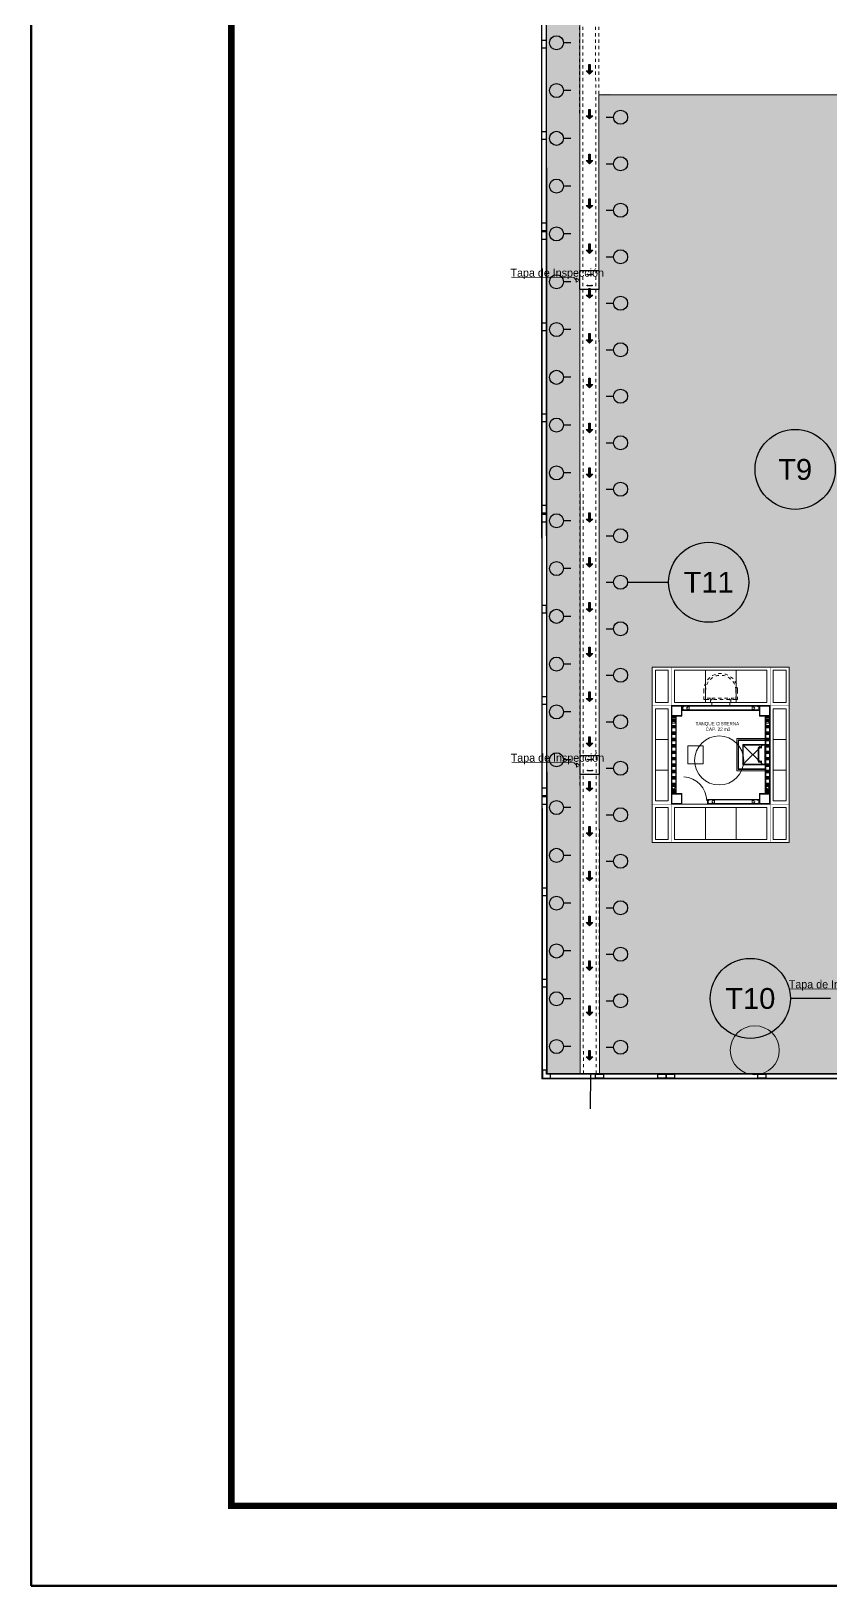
# Model space of a CAD drawing. Header units: metres. Extents: x 349075 to 349285, y 9281902 to 9282050.
# Drawn here: x 349075 to 349099.97, y 9281902 to 9281950.57 of the extents above; entities that cross this region are included whole.
import ezdxf
from ezdxf.enums import TextEntityAlignment as Align

# ---------------------------------------------------------------- set-up
doc = ezdxf.new("R2010")
doc.units = ezdxf.units.M
doc.header["$LTSCALE"] = 0.25
for name, pattern in [('01 nivel$0$HIDDEN2', [0.1875, 0.125, -0.0625]), ('DASHED2', [0.762, 0.635, -0.127]), ('RAYITAS', [0.375, 0.25, -0.125])]:
    doc.linetypes.add(name, pattern=pattern)
for name, color, linetype, lineweight in [('.', 7, 'Continuous', 0), ('0_ CUNETAS', 151, 'Continuous', 5), ('0_VANOS', 30, 'Continuous', 9), ('AREA-VERDE', 3, 'CONTINUOUS', 9), ('ARQ-FONDO', 253, 'CONTINUOUS', 9), ('CUNETAS-RED', 5, 'CONTINUOUS', 18), ('LLORAD-SIMB', 1, 'CONTINUOUS', 25), ('LLORAD-TEXTO', 1, 'CONTINUOUS', 25), ('LLORAD-TRAMO', 1, 'CONTINUOUS', 70), ('MARCO', 7, 'CONTINUOUS', 50)]:
    doc.layers.add(name, color=color, linetype=linetype, lineweight=lineweight)
doc.styles.add('AG FB', font='AGENCYR.TTF', dxfattribs={"height": 0.3})
doc.styles.add('nehemias', font='cityb___.ttf')
doc.styles.get("Standard").update_dxf_attribs({"font": 'arial.ttf'})

# ---------------------------------------------------------------- blocks, each defined once
blk = doc.blocks.new('*U3857')
at = {"layer": '.', "lineweight": 30}
h = blk.add_hatch(color=1, dxfattribs=at)
h.dxf.hatch_style = 1
h.paths.add_polyline_path([(-0.025, -0.05), (-0.1, -0.05), (0, -0.15), (0.1, -0.05), (0.025, -0.05), (0.025, 0.15), (-0.025, 0.15)])
at = {"layer": '0_ CUNETAS', "color": 1, "lineweight": 30}
blk.add_lwpolyline([(-0.1, -0.05), (-0.025, -0.05), (-0.025, 0.15), (0.025, 0.15), (0.025, -0.05), (0.1, -0.05), (0, -0.15)], close=True, dxfattribs=at)
blk = doc.blocks.new('*U3858')
at = {"layer": '0_ CUNETAS', "color": 0, "linetype": 'ByBlock', "lineweight": -2, "transparency": 16777216}
for p in [(0, 30.8), (0, 29.4), (0, 28), (0, 26.6), (0, 25.2), (0, 23.8), (0, 22.4), (0, 21), (0, 19.6), (0, 18.2), (0, 16.8), (0, 15.4), (0, 14), (0, 12.6), (0, 11.2), (0, 9.8), (0, 8.4), (0, 7), (0, 5.6), (0, 4.2), (0, 2.8), (0, 1.4), (0, 0)]:
    blk.add_blockref('*U3857', p, dxfattribs=at)
blk = doc.blocks.new('TAPA INSPECCION')
at = {"layer": 'ARQ-FONDO', "lineweight": 30}
for p, q in [((0.241, -0.13, 206.75), (0.378, -0.13, 206.75)), ((0.241, -0.474, 206.75), (0.378, -0.474, 206.75))]:
    blk.add_line(p, q, dxfattribs=at)
blk.add_lwpolyline([(0, 0), (0.6, 0), (0.6, -0.6), (0, -0.6)], close=True, dxfattribs=at)
for centre in [(0.241, -0.13, 206.75), (0.241, -0.474, 206.75), (0.378, -0.13, 206.75), (0.378, -0.474, 206.75)]:
    blk.add_circle(centre, 0.0116, dxfattribs=at)
blk = doc.blocks.new('red drenaje')
at = {"layer": 'CUNETAS-RED', "linetype": '01 nivel$0$HIDDEN2', "lineweight": 0}
for p, q in [((-58.897, 0, -4.412), (-58.925, 56.623, -8.799)), ((-58.797, 0, -4.412), (-58.825, 56.623, -8.799)), ((-58.397, 0, -4.412), (-58.425, 56.624, -8.799)), ((-58.297, 0, -0.012), (-58.325, 56.624, -4.4))]:
    blk.add_line(p, q, dxfattribs=at)
at = {"layer": 'CUNETAS-RED'}
for p, q in [((-59.094, 24.864, -1.91), (-61.037, 24.876, -1.91)), ((-59.094, 24.864, -1.91), (-59.022, 24.786, -1.91)), ((-59.087, 9.713, -0.736), (-61.029, 9.726, -0.736)), ((-59.087, 9.713, -0.736), (-59.014, 9.636, -0.736)), ((-50.407, 2.639), (-52.349, 2.652))]:
    blk.add_line(p, q, dxfattribs=at)
for points, elevation in [([(-59.023, 24.852), (-58.966, 24.821), (-58.909, 24.79), (-59.021, 24.721)], -1.91), ([(-59.015, 9.702), (-58.958, 9.671), (-58.901, 9.64), (-59.013, 9.57)], -0.736)]:
    blk.add_lwpolyline(points, close=True, dxfattribs=dict(at, elevation=elevation))
at = {"layer": 'CUNETAS-RED', "lineweight": 0}
for name, p in [('*U3858', (-58.605, 0.571, -24.948)), ('TAPA INSPECCION', (-58.909, 25.09, -1.91)), ('TAPA INSPECCION', (-58.901, 9.94, -0.736))]:
    blk.add_blockref(name, p, dxfattribs=at)
at = {"layer": 'CUNETAS-RED', "lineweight": 25, "style": 'AG FB'}
for p in [(-61.071, 24.892, -1.91), (-61.063, 9.742, -0.736), (-52.383, 2.667)]:
    blk.add_text('Tapa de Inspección', height=0.25, dxfattribs=at).set_placement(p)
blk = doc.blocks.new('*U864')
at = {"linetype": 'Continuous', "true_color": 0xbebebe}
for points in [[(3032.131, 1351.189), (3032.131, 1351.269), (3032.171, 1351.269), (3032.171, 1351.189)], [(3034.511, 1351.189), (3034.511, 1351.269), (3034.551, 1351.269), (3034.551, 1351.189)]]:
    blk.add_hatch(color=9, dxfattribs=at).paths.add_polyline_path(points)
at = {"layer": '0_VANOS', "linetype": 'Continuous'}
for p, q in [((3032.131, 1351.269), (3032.171, 1351.269)), ((3032.131, 1351.269), (3032.131, 1351.189)), ((3032.171, 1351.189), (3032.131, 1351.189)), ((3032.171, 1351.269), (3032.171, 1351.189)), ((3034.511, 1351.189), (3034.511, 1351.269)), ((3034.511, 1351.269), (3034.551, 1351.269)), ((3034.551, 1351.189), (3034.511, 1351.189)), ((3034.551, 1351.269), (3034.551, 1351.189))]:
    blk.add_line(p, q, dxfattribs=at)
at = {"layer": '0_VANOS', "linetype": '01 nivel$0$HIDDEN2', "ltscale": 0.5}
for p, q in [((3032.171, 1351.269), (3034.511, 1351.269)), ((3032.171, 1351.239), (3034.511, 1351.239)), ((3032.171, 1351.219), (3034.511, 1351.219)), ((3032.171, 1351.189), (3034.511, 1351.189))]:
    blk.add_line(p, q, dxfattribs=at)
at = {"layer": '0_VANOS', "linetype": '01 nivel$0$HIDDEN2'}
blk.add_line((3034.511, 1351.269), (3034.551, 1351.269), dxfattribs=at)
blk = doc.blocks.new('*U995')
at = {"lineweight": 0}
blk.add_arc((0.022, 0.048), 0.753, 0.1579, 87.0814, dxfattribs=at)
blk = doc.blocks.new('COLUMNETAINTERIOR')
at = {"layer": 'ARQ-FONDO', "linetype": 'DASHED2', "ltscale": 0.1}
for p, q in [((2779.545, 1125.249), (2779.345, 1125.119)), ((2779.545, 1125.119), (2779.345, 1125.249))]:
    blk.add_line(p, q, dxfattribs=at)
at = {"layer": 'ARQ-FONDO', "ltscale": 0.1}
blk.add_lwpolyline([(2779.545, 1125.249), (2779.345, 1125.249), (2779.345, 1125.119), (2779.545, 1125.119)], close=True, dxfattribs=at)
blk = doc.blocks.new('JUNTA 2')
at = {"layer": 'ARQ-FONDO', "linetype": 'DASHED2', "ltscale": 0.1}
blk.add_lwpolyline([(0, -0.01), (0, -0.16), (-0.025, -0.16), (-0.025, -0.01)], close=True, dxfattribs=at)
blk = doc.blocks.new('*U863')
at = {"linetype": 'Continuous', "true_color": 0xbebebe}
for points in [[(3032.131, 1351.189), (3032.131, 1351.269), (3032.171, 1351.269), (3032.171, 1351.189)], [(3034.511, 1351.189), (3034.511, 1351.269), (3034.551, 1351.269), (3034.551, 1351.189)]]:
    blk.add_hatch(color=9, dxfattribs=at).paths.add_polyline_path(points)
at = {"layer": '0_VANOS', "linetype": 'Continuous'}
for p, q in [((3032.131, 1351.269), (3032.171, 1351.269)), ((3032.131, 1351.269), (3032.131, 1351.189)), ((3032.171, 1351.189), (3032.131, 1351.189)), ((3032.171, 1351.269), (3032.171, 1351.189)), ((3034.511, 1351.189), (3034.511, 1351.269)), ((3034.511, 1351.269), (3034.551, 1351.269)), ((3034.551, 1351.189), (3034.511, 1351.189)), ((3034.551, 1351.269), (3034.551, 1351.189))]:
    blk.add_line(p, q, dxfattribs=at)
at = {"layer": '0_VANOS', "linetype": '01 nivel$0$HIDDEN2', "ltscale": 0.5}
for p, q in [((3032.171, 1351.269), (3034.511, 1351.269)), ((3032.171, 1351.239), (3034.511, 1351.239)), ((3032.171, 1351.219), (3034.511, 1351.219)), ((3032.171, 1351.189), (3034.511, 1351.189))]:
    blk.add_line(p, q, dxfattribs=at)
at = {"layer": '0_VANOS', "linetype": '01 nivel$0$HIDDEN2'}
blk.add_line((3034.511, 1351.269), (3034.551, 1351.269), dxfattribs=at)
blk = doc.blocks.new('PROX')
at = {"layer": 'ARQ-FONDO', "linetype": 'RAYITAS', "lineweight": 13, "ltscale": 0.5}
for points in [[(0.2, -0.182), (0.2, 0), (0.238, 0), (0.238, -0.182)], [(0.838, -0.182), (0.838, 0), (0.8, 0), (0.8, -0.182)], [(0.047, -0.186), (0.196, -0.186)], [(0.196, -0.228), (0.047, -0.228)], [(0.242, -0.186), (0.796, -0.186)], [(0.796, -0.228), (0.242, -0.228)], [(0.991, -0.186), (0.842, -0.186)], [(0.842, -0.228), (0.991, -0.228)]]:
    blk.add_lwpolyline(points, dxfattribs=at)
blk.add_lwpolyline([(0.991, -0.472), (0.991, -0.186), (1.047, -0.186), (1.047, -0.472, -1), (-0.009, -0.472), (-0.009, -0.186), (0.047, -0.186), (0.047, -0.472, 1)], format="xyb", close=True, dxfattribs=at)
for centre, radius in [((0.219, -0.207), 0.0312), ((0.219, -0.207), 0.0302), ((0.819, -0.207), 0.0312), ((0.819, -0.207), 0.0302)]:
    blk.add_circle(centre, radius, dxfattribs=at)
blk = doc.blocks.new('ksdksd')
at = {"layer": 'ARQ-FONDO'}
for p, q in [((379082.143, 9274353.098), (379081.828, 9274353.098)), ((379081.828, 9274353.098), (379081.828, 9274352.398)), ((379082.143, 9274353.083), (379081.843, 9274353.083)), ((379081.843, 9274353.083), (379081.843, 9274352.413)), ((379081.843, 9274353.083), (379082.443, 9274352.483)), ((379082.443, 9274353.083), (379081.843, 9274352.483)), ((379081.96, 9274352.623), (379081.95, 9274352.623)), ((379082.334, 9274352.623), (379081.966, 9274352.623)), ((379082.458, 9274353.098), (379082.143, 9274353.098)), ((379082.443, 9274353.083), (379082.143, 9274353.083)), ((379082.34, 9274352.623), (379082.35, 9274352.623)), ((379082.443, 9274352.413), (379082.443, 9274353.083)), ((379082.458, 9274352.398), (379082.458, 9274353.098)), ((379081.906, 9274352.513), (379081.906, 9274352.523)), ((379081.91, 9274352.573), (379081.91, 9274352.583)), ((379081.91, 9274352.567), (379081.91, 9274352.508)), ((379081.917, 9274352.567), (379081.917, 9274352.508)), ((379081.925, 9274352.567), (379081.925, 9274352.508)), ((379081.933, 9274352.567), (379081.933, 9274352.508)), ((379081.94, 9274352.583), (379081.94, 9274352.573)), ((379081.94, 9274352.567), (379081.94, 9274352.508)), ((379081.95, 9274352.593), (379081.96, 9274352.593)), ((379082.334, 9274352.616), (379081.966, 9274352.616)), ((379082.334, 9274352.608), (379081.966, 9274352.608)), ((379082.334, 9274352.6), (379081.966, 9274352.6)), ((379082.334, 9274352.593), (379081.966, 9274352.593)), ((379082.35, 9274352.593), (379082.34, 9274352.593)), ((379082.36, 9274352.583), (379082.36, 9274352.573)), ((379082.36, 9274352.567), (379082.36, 9274352.508)), ((379082.367, 9274352.567), (379082.367, 9274352.508)), ((379082.375, 9274352.567), (379082.375, 9274352.508)), ((379082.383, 9274352.567), (379082.383, 9274352.508)), ((379082.39, 9274352.573), (379082.39, 9274352.583)), ((379082.39, 9274352.567), (379082.39, 9274352.508))]:
    blk.add_line(p, q, dxfattribs=at)
at = {"layer": 'ARQ-FONDO', "lineweight": 0, "ltscale": 0.25}
for points in [[(379081.64, 9274352.398), (379081.64, 9274353.286), (379082.193, 9274353.286)], [(379082.193, 9274353.286), (379082.646, 9274353.286), (379082.646, 9274352.398)]]:
    blk.add_lwpolyline(points, dxfattribs=at)
at = {"layer": 'ARQ-FONDO'}
for points in [[(379081.683, 9274352.398), (379081.683, 9274353.243), (379082.143, 9274353.243)], [(379081.698, 9274352.398), (379081.698, 9274353.228), (379082.143, 9274353.228)], [(379082.143, 9274353.243), (379082.603, 9274353.243), (379082.603, 9274352.398)], [(379082.143, 9274353.228), (379082.588, 9274353.228), (379082.588, 9274352.398)], [(379082.603, 9274352.398), (379081.683, 9274352.398)], [(379081.828, 9274352.398), (379082.458, 9274352.398)], [(379081.843, 9274352.413), (379082.443, 9274352.413)]]:
    blk.add_lwpolyline(points, dxfattribs=at)
for points in [[(379081.965, 9274352.626), (379081.962, 9274352.626, 0.414214), (379081.96, 9274352.625), (379081.96, 9274352.591, 0.414214), (379081.962, 9274352.59), (379081.965, 9274352.59, 0.414214), (379081.966, 9274352.591), (379081.966, 9274352.625, 0.414214)], [(379082.336, 9274352.626), (379082.338, 9274352.626, -0.414214), (379082.34, 9274352.625), (379082.34, 9274352.591, -0.414214), (379082.338, 9274352.59), (379082.336, 9274352.59, -0.414214), (379082.334, 9274352.591), (379082.334, 9274352.625, -0.414214)], [(379081.943, 9274352.568), (379081.943, 9274352.571, 0.414214), (379081.942, 9274352.573), (379081.908, 9274352.573, 0.414214), (379081.907, 9274352.571), (379081.907, 9274352.568, 0.414214), (379081.908, 9274352.567), (379081.942, 9274352.567, 0.414214)], [(379082.357, 9274352.568), (379082.357, 9274352.571, -0.414214), (379082.358, 9274352.573), (379082.392, 9274352.573, -0.414214), (379082.393, 9274352.571), (379082.393, 9274352.568, -0.414214), (379082.392, 9274352.567), (379082.358, 9274352.567, -0.414214)]]:
    blk.add_lwpolyline(points, format="xyb", close=True, dxfattribs=at)
for centre, radius, start, end in [((379081.95, 9274352.583), 0.04, 90, 180), ((379082.35, 9274352.583), 0.04, 0, 90), ((379081.95, 9274352.583), 0.01, 90, 180), ((379082.35, 9274352.583), 0.01, 0, 90)]:
    blk.add_arc(centre, radius, start, end, dxfattribs=at)
blk = doc.blocks.new('cisterna y tanque elevado')
at = {"layer": 'ARQ-FONDO'}
for points in [[(-5.48, 4.28), (0, 4.28), (0, 0), (-5.48, 0)], [(-5.48, 0), (-5.48, 4.28), (0, 4.28), (0, 0)], [(-4.38, 3.78), (-4.38, 4.18), (-5.38, 4.18), (-5.38, 3.78)], [(-1.3, 3.78), (-1.3, 4.18), (-4.18, 4.18), (-4.18, 3.78)], [(-1.1, 3.78), (-1.1, 4.18), (-0.1, 4.18), (-0.1, 3.78)], [(-4.38, 0.7), (-4.38, 3.58), (-5.38, 3.58), (-5.38, 0.7)], [(-3.95, 3.68), (-4.28, 3.68), (-4.28, 3.35), (-3.95, 3.35)], [(-3.965, 3.665), (-4.265, 3.665), (-4.265, 3.365), (-3.965, 3.365)], [(-3.925, 3.53), (-1.555, 3.53), (-1.555, 3.68), (-3.925, 3.68)], [(-3.925, 3.545), (-3.925, 3.665), (-1.555, 3.665), (-1.555, 3.545)], [(-1.2, 3.68), (-1.53, 3.68), (-1.53, 3.35), (-1.2, 3.35)], [(-1.215, 3.665), (-1.515, 3.665), (-1.515, 3.365), (-1.215, 3.365)], [(-0.1, 3.58), (-0.1, 0.7), (-1.1, 0.7), (-1.1, 3.58)], [(-4.28, 0.955), (-4.28, 3.325), (-4.13, 3.325), (-4.13, 0.955)], [(-4.265, 3.325), (-4.145, 3.325), (-4.145, 0.955), (-4.265, 0.955)], [(-1.2, 1.73), (-1.2, 3.325), (-1.35, 3.325), (-1.35, 1.73)], [(-1.335, 1.745), (-1.215, 1.745), (-1.215, 3.325), (-1.335, 3.325)], [(-3.025, 1.115), (-2.455, 1.115), (-2.455, 1.595), (-3.025, 1.595)], [(-4.38, 0.5), (-4.38, 0.1), (-5.38, 0.1), (-5.38, 0.5)], [(-3.95, 0.93), (-4.28, 0.93), (-4.28, 0.6), (-3.95, 0.6)], [(-3.965, 0.915), (-4.265, 0.915), (-4.265, 0.615), (-3.965, 0.615)], [(-4.18, 0.5), (-4.18, 0.1), (-1.3, 0.1), (-1.3, 0.5)], [(-3.925, 0.6), (-1.555, 0.6), (-1.555, 0.75), (-3.925, 0.75)], [(-3.925, 0.615), (-3.925, 0.735), (-1.555, 0.735), (-1.555, 0.615)], [(-1.53, 0.93), (-1.2, 0.93), (-1.2, 0.6), (-1.53, 0.6)], [(-1.515, 0.915), (-1.215, 0.915), (-1.215, 0.615), (-1.515, 0.615)], [(-1.1, 0.5), (-1.1, 0.1), (-0.1, 0.1), (-0.1, 0.5)]]:
    blk.add_lwpolyline(points, close=True, dxfattribs=at)
at = {"layer": 'ARQ-FONDO', "const_width": 0.0125}
for points in [[(-4.28, 3.68), (-4.28, 4.28)], [(-1.2, 3.68), (-1.2, 4.28)], [(-4.28, 3.68), (-5.48, 3.68)], [(-1.2, 3.68), (0, 3.68)], [(-4.28, 0.6), (-5.48, 0.6)], [(-4.28, 0.6), (-4.28, 0)], [(-1.2, 0.6), (0, 0.6)], [(-1.2, 0.6), (-1.2, 0)]]:
    blk.add_lwpolyline(points, dxfattribs=at)
at = {"layer": 'ARQ-FONDO'}
for points in [[(-3.22, 4.18), (-3.22, 3.78)], [(-2.26, 4.18), (-2.26, 3.78)], [(-5.38, 2.62), (-4.38, 2.62)], [(-1.1, 2.62), (-0.1, 2.62)], [(-5.38, 1.66), (-4.38, 1.66)], [(-1.2, 1.73), (-1.2, 0.93)], [(-1.1, 1.66), (-0.1, 1.66)], [(-3.22, 0.5), (-3.22, 0.1)], [(-2.26, 0.5), (-2.26, 0.1)]]:
    blk.add_lwpolyline(points, dxfattribs=at)
at = {"layer": 'ARQ-FONDO', "xscale": -1}
for name, p, rotation in [('JUNTA 2', (-3.925, 3.52), 180.0000010101801), ('COLUMNETAINTERIOR', (1120.984, 2782.67), 90), ('JUNTA 2', (-1.36, 3.325), 90.00000101018018), ('COLUMNETAINTERIOR', (1123.914, 2782.67), 90), ('JUNTA 2', (-3.925, 0.59), 180.0000010101801)]:
    blk.add_blockref(name, p, dxfattribs=dict(at, rotation=rotation))
at = {"layer": 'ARQ-FONDO'}
for name, p, rotation in [('*U864', (3030.601, 1354.834), 179.9999992701584), ('ksdksd', (379079.397, 9274355.928), 180), ('JUNTA 2', (-1.555, 3.52), 179.9999989898201), ('JUNTA 2', (-4.12, 3.325), 269.99999898982), ('PROX', (-4.28, 2.659), 270), ('COLUMNETAINTERIOR', (1123.914, -2777.6), 90), ('*U995', (-1.25, 0.93), 90), ('COLUMNETAINTERIOR', (1120.984, -2778.39), 90), ('JUNTA 2', (-4.12, 0.93), 269.99999898982), ('*U863', (3030.601, 1351.904), 179.9999992701584), ('JUNTA 2', (-1.555, 0.59), 179.99999898982)]:
    blk.add_blockref(name, p, dxfattribs=dict(at, rotation=rotation))
for p in [(-2783.27, -1121.584), (-2783.27, -1124.514)]:
    blk.add_blockref('COLUMNETAINTERIOR', p, dxfattribs=at)
at = {"layer": 'ARQ-FONDO', "xscale": -1}
for p in [(2777.79, -1121.584), (2777.79, -1124.514)]:
    blk.add_blockref('COLUMNETAINTERIOR', p, dxfattribs=at)
at = {"layer": 'ARQ-FONDO', "insert": (-3.766, 2.757, -182.203), "char_height": 0.10427, "width": 1.4022, "attachment_point": 3, "rotation": 89.995, "style": 'nehemias'}
blk.add_mtext('\\pxsm1,qc;{\\fBroadway|b0|i0|c0|p82;\\W0.9;TANQUE CISTERNA  CAP. 22 m3}', dxfattribs=at)

msp = doc.modelspace()

# ---------------------------------------------------------------- hatches: boundary and pattern name
at = {"layer": 'AREA-VERDE', "lineweight": 0, "true_color": 0xc4e4b2, "transparency": 33554610}
h = msp.add_hatch(color=3, dxfattribs=at)
h.dxf.hatch_style = 1
h.paths.add_polyline_path([(349092.703, 9282027.105), (349092.103, 9282027.105), (349092.138, 9281918.001), (349091.104, 9281918.001), (349091.048, 9282031.212), (349161.762, 9282031.212), (349161.762, 9281923.001), (349161, 9281923.001), (349161, 9281955.099), (349160.205, 9281955.101), (349160.204, 9281956.819), (349160.205, 9281957.044), (349160.205, 9281978.669), (349160.205, 9281988.056), (349160.085, 9281988.054), (349160.085, 9282030.769), (349092.685, 9282030.769), (349092.685, 9282027.329), (349092.703, 9282027.329)])
h = msp.add_hatch(color=3, dxfattribs=at)
h.dxf.hatch_style = 1
h.paths.add_polyline_path([(349102.335, 9281948.574), (349092.723, 9281948.574), (349092.738, 9281918.001), (349100.811, 9281918.001), (349100.815, 9281925.219), (349102.335, 9281925.219)])
h.paths.add_polyline_path([(349098.666, 9281930.699), (349098.666, 9281925.219), (349094.386, 9281925.219), (349094.386, 9281930.699)], flags=16)

# ---------------------------------------------------------------- linework, layer by layer
at = {"layer": 'ARQ-FONDO'}
for p, q in [((349090.888, 9282031.372), (349090.944, 9281917.841)), ((349090.903, 9282031.357), (349090.959, 9281917.856)), ((349091.033, 9282031.227), (349091.089, 9281917.986)), ((349091.048, 9282031.212), (349091.104, 9281918.001)), ((349090.944, 9281918.001), (349090.944, 9281918.001)), ((349121.31, 9281917.841), (349090.944, 9281917.841)), ((349121.035, 9281917.856), (349090.959, 9281917.856)), ((349121.035, 9281917.986), (349091.089, 9281917.986)), ((349121.31, 9281918.001), (349091.104, 9281918.001))]:
    msp.add_line(p, q, dxfattribs=at)
at = {"layer": 'ARQ-FONDO', "lineweight": 30}
msp.add_line((349092.463, 9281918.001), (349092.456, 9281916.901), dxfattribs=at)
at = {"layer": 'ARQ-FONDO', "elevation": -4.4}
msp.add_lwpolyline([(349092.703, 9282027.105), (349092.103, 9282027.105), (349092.138, 9281918.001), (349091.104, 9281918.001), (349091.048, 9282031.212), (349161.762, 9282031.212), (349161.762, 9281923.001), (349161, 9281923.001), (349161, 9281955.099), (349160.204, 9281955.099), (349160.205, 9281956.819), (349160.205, 9281957.044), (349160.205, 9281978.669), (349160.205, 9281988.056), (349160.085, 9281988.054), (349160.085, 9282030.769), (349092.685, 9282030.769), (349092.685, 9282027.329), (349092.703, 9282027.329), (349092.703, 9282027.105)], dxfattribs=at)
at = {"layer": 'ARQ-FONDO', "lineweight": 30, "ltscale": 1.87}
for points in [[(349090.943, 9281950.031), (349090.943, 9281950.281), (349091.073, 9281950.281), (349091.073, 9281950.031)], [(349090.945, 9281947.181), (349090.945, 9281947.431), (349091.075, 9281947.431), (349091.075, 9281947.181)], [(349090.946, 9281944.331), (349090.946, 9281944.581), (349091.076, 9281944.581), (349091.076, 9281944.331)], [(349090.946, 9281944.056), (349090.946, 9281944.306), (349091.076, 9281944.306), (349091.076, 9281944.056)], [(349090.948, 9281941.206), (349090.948, 9281941.456), (349091.078, 9281941.456), (349091.078, 9281941.206)], [(349090.949, 9281938.356), (349090.949, 9281938.606), (349091.079, 9281938.606), (349091.079, 9281938.356)], [(349090.951, 9281935.506), (349090.951, 9281935.756), (349091.081, 9281935.756), (349091.081, 9281935.506)], [(349090.951, 9281935.231), (349090.951, 9281935.481), (349091.081, 9281935.481), (349091.081, 9281935.231)], [(349090.952, 9281932.381), (349090.952, 9281932.631), (349091.082, 9281932.631), (349091.082, 9281932.381)], [(349090.953, 9281929.531), (349090.953, 9281929.781), (349091.083, 9281929.781), (349091.083, 9281929.531)], [(349090.955, 9281926.681), (349090.955, 9281926.931), (349091.085, 9281926.931), (349091.085, 9281926.681)], [(349091.085, 9281926.656), (349091.085, 9281926.406), (349090.955, 9281926.406), (349090.955, 9281926.656)], [(349091.086, 9281923.806), (349091.086, 9281923.556), (349090.956, 9281923.556), (349090.956, 9281923.806)], [(349091.088, 9281920.956), (349091.088, 9281920.706), (349090.958, 9281920.706), (349090.958, 9281920.956)], [(349094.56, 9281917.986), (349094.81, 9281917.986), (349094.81, 9281917.856), (349094.56, 9281917.856)], [(349094.835, 9281917.986), (349095.085, 9281917.986), (349095.085, 9281917.856), (349094.835, 9281917.856)], [(349097.685, 9281917.986), (349097.935, 9281917.986), (349097.935, 9281917.856), (349097.685, 9281917.856)]]:
    msp.add_lwpolyline(points, close=True, dxfattribs=at)
at = {"layer": 'ARQ-FONDO'}
msp.add_lwpolyline([(349102.335, 9281948.574), (349092.723, 9281948.574), (349092.738, 9281918.001), (349100.811, 9281918.001), (349100.815, 9281925.219), (349102.335, 9281925.219), (349102.335, 9281948.574)], dxfattribs=at)
for points in [[(349091.091, 9281944.306), (349091.091, 9281944.331), (349090.931, 9281944.331), (349090.931, 9281944.306)], [(349091.096, 9281935.481), (349091.096, 9281935.506), (349090.936, 9281935.506), (349090.936, 9281935.481)], [(349094.386, 9281930.699), (349098.666, 9281930.699), (349098.666, 9281925.219), (349094.386, 9281925.219)], [(349091.1, 9281926.656), (349091.1, 9281926.681), (349090.94, 9281926.681), (349090.94, 9281926.656)], [(349094.81, 9281917.841), (349094.835, 9281917.841), (349094.835, 9281918.001), (349094.81, 9281918.001)]]:
    msp.add_lwpolyline(points, close=True, dxfattribs=at)
at = {"layer": 'ARQ-FONDO', "lineweight": 30, "ltscale": 1.87}
msp.add_lwpolyline([(349091.089, 9281918.106), (349090.959, 9281918.106), (349090.959, 9281917.856), (349091.209, 9281917.856), (349091.209, 9281917.986), (349091.089, 9281917.986), (349091.089, 9281918.106)], dxfattribs=at)
at = {"layer": 'ARQ-FONDO', "lineweight": 30, "ltscale": 1.87, "elevation": -0.011}
msp.add_lwpolyline([(349092.613, 9281917.986), (349092.863, 9281917.986), (349092.863, 9281917.856), (349092.613, 9281917.856)], close=True, dxfattribs=at)
at = {"layer": 'ARQ-FONDO'}
for centre in [(349096.477, 9281927.785), (349097.588, 9281918.73)]:
    msp.add_circle(centre, 0.766, dxfattribs=at)
at = {"layer": 'LLORAD-SIMB'}
for p, q in [((349091.85, 9281950.203), (349091.62, 9281950.203)), ((349091.85, 9281948.71), (349091.62, 9281948.71)), ((349092.95, 9281947.874), (349093.18, 9281947.874)), ((349091.85, 9281947.216), (349091.62, 9281947.216)), ((349092.95, 9281946.421), (349093.18, 9281946.421)), ((349091.85, 9281945.723), (349091.62, 9281945.723)), ((349092.95, 9281944.969), (349093.18, 9281944.969)), ((349091.85, 9281944.23), (349091.62, 9281944.23)), ((349092.95, 9281943.517), (349093.18, 9281943.517)), ((349091.85, 9281942.737), (349091.62, 9281942.737)), ((349092.95, 9281942.064), (349093.18, 9281942.064)), ((349091.85, 9281941.244), (349091.62, 9281941.244)), ((349092.95, 9281940.612), (349093.18, 9281940.612)), ((349091.85, 9281939.751), (349091.62, 9281939.751)), ((349092.95, 9281939.16), (349093.18, 9281939.16)), ((349091.85, 9281938.258), (349091.62, 9281938.258)), ((349092.95, 9281937.707), (349093.18, 9281937.707)), ((349091.85, 9281936.764), (349091.62, 9281936.764)), ((349092.95, 9281936.255), (349093.18, 9281936.255)), ((349091.85, 9281935.271), (349091.62, 9281935.271)), ((349092.95, 9281934.802), (349093.18, 9281934.802)), ((349091.85, 9281933.778), (349091.62, 9281933.778)), ((349092.95, 9281933.35), (349093.18, 9281933.35)), ((349091.85, 9281932.285), (349091.62, 9281932.285)), ((349092.95, 9281931.898), (349093.18, 9281931.898)), ((349091.85, 9281930.792), (349091.62, 9281930.792)), ((349092.95, 9281930.445), (349093.18, 9281930.445)), ((349091.85, 9281929.299), (349091.62, 9281929.299)), ((349092.95, 9281928.993), (349093.18, 9281928.993)), ((349091.85, 9281927.805), (349091.62, 9281927.805)), ((349092.95, 9281927.54), (349093.18, 9281927.54)), ((349091.85, 9281926.312), (349091.62, 9281926.312)), ((349092.95, 9281926.088), (349093.18, 9281926.088)), ((349091.85, 9281924.819), (349091.62, 9281924.819)), ((349092.95, 9281924.636), (349093.18, 9281924.636)), ((349091.85, 9281923.326), (349091.62, 9281923.326)), ((349092.95, 9281923.183), (349093.18, 9281923.183)), ((349091.85, 9281921.833), (349091.62, 9281921.833)), ((349092.95, 9281921.731), (349093.18, 9281921.731)), ((349091.85, 9281920.34), (349091.62, 9281920.34)), ((349092.95, 9281920.279), (349093.18, 9281920.279)), ((349091.85, 9281918.847), (349091.62, 9281918.847)), ((349092.95, 9281918.826), (349093.18, 9281918.826))]:
    msp.add_line(p, q, dxfattribs=at)
for centre in [(349091.4, 9281950.203), (349091.4, 9281948.71), (349093.4, 9281947.874), (349091.4, 9281947.216), (349093.4, 9281946.421), (349091.4, 9281945.723), (349093.4, 9281944.969), (349091.4, 9281944.23), (349093.4, 9281943.517), (349091.4, 9281942.737), (349093.4, 9281942.064), (349091.4, 9281941.244), (349093.4, 9281940.612), (349091.4, 9281939.751), (349093.4, 9281939.16), (349091.4, 9281938.258), (349093.4, 9281937.707), (349091.4, 9281936.764), (349093.4, 9281936.255), (349091.4, 9281935.271), (349093.4, 9281934.802), (349091.4, 9281933.778), (349093.4, 9281933.35), (349091.4, 9281932.285), (349093.4, 9281931.898), (349091.4, 9281930.792), (349093.4, 9281930.445), (349091.4, 9281929.299), (349093.4, 9281928.993), (349091.4, 9281927.805), (349093.4, 9281927.54), (349091.4, 9281926.312), (349093.4, 9281926.088), (349091.4, 9281924.819), (349093.4, 9281924.636), (349091.4, 9281923.326), (349093.4, 9281923.183), (349091.4, 9281921.833), (349093.4, 9281921.731), (349091.4, 9281920.34), (349093.4, 9281920.279), (349091.4, 9281918.847), (349093.4, 9281918.826)]:
    msp.add_circle(centre, 0.22, dxfattribs=at)
at = {"layer": 'LLORAD-TEXTO'}
for p, q in [((349093.65, 9281933.35), (349094.9, 9281933.35)), ((349099.95, 9281920.35), (349098.7, 9281920.35))]:
    msp.add_line(p, q, dxfattribs=at)
for centre in [(349098.85, 9281936.875), (349096.15, 9281933.35), (349097.45, 9281920.35)]:
    msp.add_circle(centre, 1.25, dxfattribs=at)
at = {"layer": 'LLORAD-TRAMO', "const_width": 0.3}
for points in [[(349091.85, 9281950.85), (349091.85, 9281950.6), (349091.85, 9281950.35), (349091.85, 9281950.1), (349091.85, 9281949.85), (349091.85, 9281949.6), (349091.85, 9281949.35), (349091.85, 9281949.1), (349091.85, 9281948.85), (349091.85, 9281948.6), (349091.85, 9281948.35), (349091.85, 9281948.1), (349091.85, 9281947.85), (349091.85, 9281947.6), (349091.85, 9281947.35), (349091.85, 9281947.1), (349091.85, 9281946.85), (349091.85, 9281946.6), (349091.85, 9281946.35), (349091.85, 9281946.1), (349091.85, 9281945.85), (349091.85, 9281945.6), (349091.85, 9281945.35), (349091.85, 9281945.1), (349091.85, 9281944.85), (349091.85, 9281944.6), (349091.85, 9281944.35), (349091.85, 9281944.1), (349091.85, 9281943.85), (349091.85, 9281943.6), (349091.85, 9281943.35), (349091.85, 9281943.1), (349091.85, 9281942.85), (349091.85, 9281942.6), (349091.85, 9281942.35), (349091.85, 9281942.1), (349091.85, 9281941.85), (349091.85, 9281941.6), (349091.85, 9281941.35), (349091.85, 9281941.1), (349091.85, 9281940.85), (349091.85, 9281940.6), (349091.85, 9281940.35), (349091.85, 9281940.1), (349091.85, 9281939.85), (349091.85, 9281939.6), (349091.85, 9281939.35), (349091.85, 9281939.1), (349091.85, 9281938.85), (349091.85, 9281938.6), (349091.85, 9281938.35), (349091.85, 9281938.1), (349091.85, 9281937.85), (349091.85, 9281937.6), (349091.85, 9281937.35), (349091.85, 9281937.1), (349091.85, 9281936.85), (349091.85, 9281936.6), (349091.85, 9281936.35), (349091.85, 9281936.1), (349091.85, 9281935.85), (349091.85, 9281935.6), (349091.85, 9281935.35), (349091.85, 9281935.1), (349091.85, 9281934.85), (349091.85, 9281934.6), (349091.85, 9281934.35), (349091.85, 9281934.1), (349091.85, 9281933.85), (349091.85, 9281933.6), (349091.85, 9281933.35), (349091.85, 9281933.1), (349091.85, 9281932.85), (349091.85, 9281932.6), (349091.85, 9281932.35), (349091.85, 9281932.1), (349091.85, 9281931.85), (349091.85, 9281931.6), (349091.85, 9281931.35), (349091.85, 9281931.1), (349091.85, 9281930.85), (349091.85, 9281930.6), (349091.85, 9281930.35), (349091.85, 9281930.1), (349091.85, 9281929.85), (349091.85, 9281929.6), (349091.85, 9281929.35), (349091.85, 9281929.1), (349091.85, 9281928.85), (349091.85, 9281928.6), (349091.85, 9281928.35), (349091.85, 9281928.1), (349091.85, 9281927.85), (349091.85, 9281927.6), (349091.85, 9281927.35), (349091.85, 9281927.1), (349091.85, 9281926.85), (349091.85, 9281926.6), (349091.85, 9281926.35), (349091.85, 9281926.1), (349091.85, 9281925.85), (349091.85, 9281925.6), (349091.85, 9281925.35), (349091.85, 9281925.1), (349091.85, 9281924.85), (349091.85, 9281924.6), (349091.85, 9281924.35), (349091.85, 9281924.1), (349091.85, 9281923.85), (349091.85, 9281923.6), (349091.85, 9281923.35), (349091.85, 9281923.1), (349091.85, 9281922.85), (349091.85, 9281922.6), (349091.85, 9281922.35), (349091.85, 9281922.1), (349091.85, 9281921.85), (349091.85, 9281921.6), (349091.85, 9281921.35), (349091.85, 9281921.1), (349091.85, 9281920.85), (349091.85, 9281920.6), (349091.85, 9281920.35), (349091.85, 9281920.1), (349091.85, 9281919.85), (349091.85, 9281919.6), (349091.85, 9281919.35), (349091.85, 9281919.1), (349091.85, 9281918.85), (349091.85, 9281918.6), (349091.85, 9281918.35), (349091.85, 9281918.1)], [(349092.95, 9281948.6), (349092.95, 9281948.35), (349092.95, 9281948.1), (349092.95, 9281947.85), (349092.95, 9281947.6), (349092.95, 9281947.35), (349092.95, 9281947.1), (349092.95, 9281946.85), (349092.95, 9281946.6), (349092.95, 9281946.35), (349092.95, 9281946.1), (349092.95, 9281945.85), (349092.95, 9281945.6), (349092.95, 9281945.35), (349092.95, 9281945.1), (349092.95, 9281944.85), (349092.95, 9281944.6), (349092.95, 9281944.35), (349092.95, 9281944.1), (349092.95, 9281943.85), (349092.95, 9281943.6), (349092.95, 9281943.35), (349092.95, 9281943.1), (349092.95, 9281942.85), (349092.95, 9281942.6), (349092.95, 9281942.35), (349092.95, 9281942.1), (349092.95, 9281941.85), (349092.95, 9281941.6), (349092.95, 9281941.35), (349092.95, 9281941.1), (349092.95, 9281940.85), (349092.95, 9281940.6), (349092.95, 9281940.35), (349092.95, 9281940.1), (349092.95, 9281939.85), (349092.95, 9281939.6), (349092.95, 9281939.35), (349092.95, 9281939.1), (349092.95, 9281938.85), (349092.95, 9281938.6), (349092.95, 9281938.35), (349092.95, 9281938.1), (349092.95, 9281937.85), (349092.95, 9281937.6), (349092.95, 9281937.35), (349092.95, 9281937.1), (349092.95, 9281936.85), (349092.95, 9281936.6), (349092.95, 9281936.35), (349092.95, 9281936.1), (349092.95, 9281935.85), (349092.95, 9281935.6), (349092.95, 9281935.35), (349092.95, 9281935.1), (349092.95, 9281934.85), (349092.95, 9281934.6), (349092.95, 9281934.35), (349092.95, 9281934.1), (349092.95, 9281933.85), (349092.95, 9281933.6), (349092.95, 9281933.35), (349092.95, 9281933.1), (349092.95, 9281932.85), (349092.95, 9281932.6), (349092.95, 9281932.35), (349092.95, 9281932.1), (349092.95, 9281931.85), (349092.95, 9281931.6), (349092.95, 9281931.35), (349092.95, 9281931.1), (349092.95, 9281930.85), (349092.95, 9281930.6), (349092.95, 9281930.35), (349092.95, 9281930.1), (349092.95, 9281929.85), (349092.95, 9281929.6), (349092.95, 9281929.35), (349092.95, 9281929.1), (349092.95, 9281928.85), (349092.95, 9281928.6), (349092.95, 9281928.35), (349092.95, 9281928.1), (349092.95, 9281927.85), (349092.95, 9281927.6), (349092.95, 9281927.35), (349092.95, 9281927.1), (349092.95, 9281926.85), (349092.95, 9281926.6), (349092.95, 9281926.35), (349092.95, 9281926.1), (349092.95, 9281925.85), (349092.95, 9281925.6), (349092.95, 9281925.35), (349092.95, 9281925.1), (349092.95, 9281924.85), (349092.95, 9281924.6), (349092.95, 9281924.35), (349092.95, 9281924.1), (349092.95, 9281923.85), (349092.95, 9281923.6), (349092.95, 9281923.35), (349092.95, 9281923.1), (349092.95, 9281922.85), (349092.95, 9281922.6), (349092.95, 9281922.35), (349092.95, 9281922.1), (349092.95, 9281921.85), (349092.95, 9281921.6), (349092.95, 9281921.35), (349092.95, 9281921.1), (349092.95, 9281920.85), (349092.95, 9281920.6), (349092.95, 9281920.35), (349092.95, 9281920.1), (349092.95, 9281919.85), (349092.95, 9281919.6), (349092.95, 9281919.35), (349092.95, 9281919.1), (349092.95, 9281918.85), (349092.95, 9281918.6), (349092.95, 9281918.35), (349092.95, 9281918.1)]]:
    msp.add_lwpolyline(points, dxfattribs=at)
at = {"layer": 'MARCO'}
msp.add_lwpolyline([(349075, 9281902), (349285.25, 9281902), (349285.25, 9282050.5), (349075, 9282050.5)], close=True, dxfattribs=at)
at = {"layer": 'MARCO', "const_width": 0.2}
msp.add_lwpolyline([(349081.25, 9281904.5), (349282.75, 9281904.5), (349282.75, 9282048), (349081.25, 9282048)], close=True, dxfattribs=at)

# ---------------------------------------------------------------- block references
at = {"layer": 'ARQ-FONDO', "rotation": 270}
msp.add_blockref('cisterna y tanque elevado', (349094.386, 9281925.219), dxfattribs=at)
at = {"layer": 'CUNETAS-RED', "lineweight": 30}
msp.add_blockref('red drenaje', (349151.035, 9281918.001), dxfattribs=at)

# ---------------------------------------------------------------- texts
at = {"layer": 'LLORAD-TEXTO'}
for s, p in [('T9', (349098.85, 9281936.875)), ('T11', (349096.15, 9281933.35)), ('T10', (349097.45, 9281920.35))]:
    msp.add_text(s, height=0.65, dxfattribs=at).set_placement(p, align=Align.MIDDLE_CENTER)

doc.saveas('drawing.dxf')
